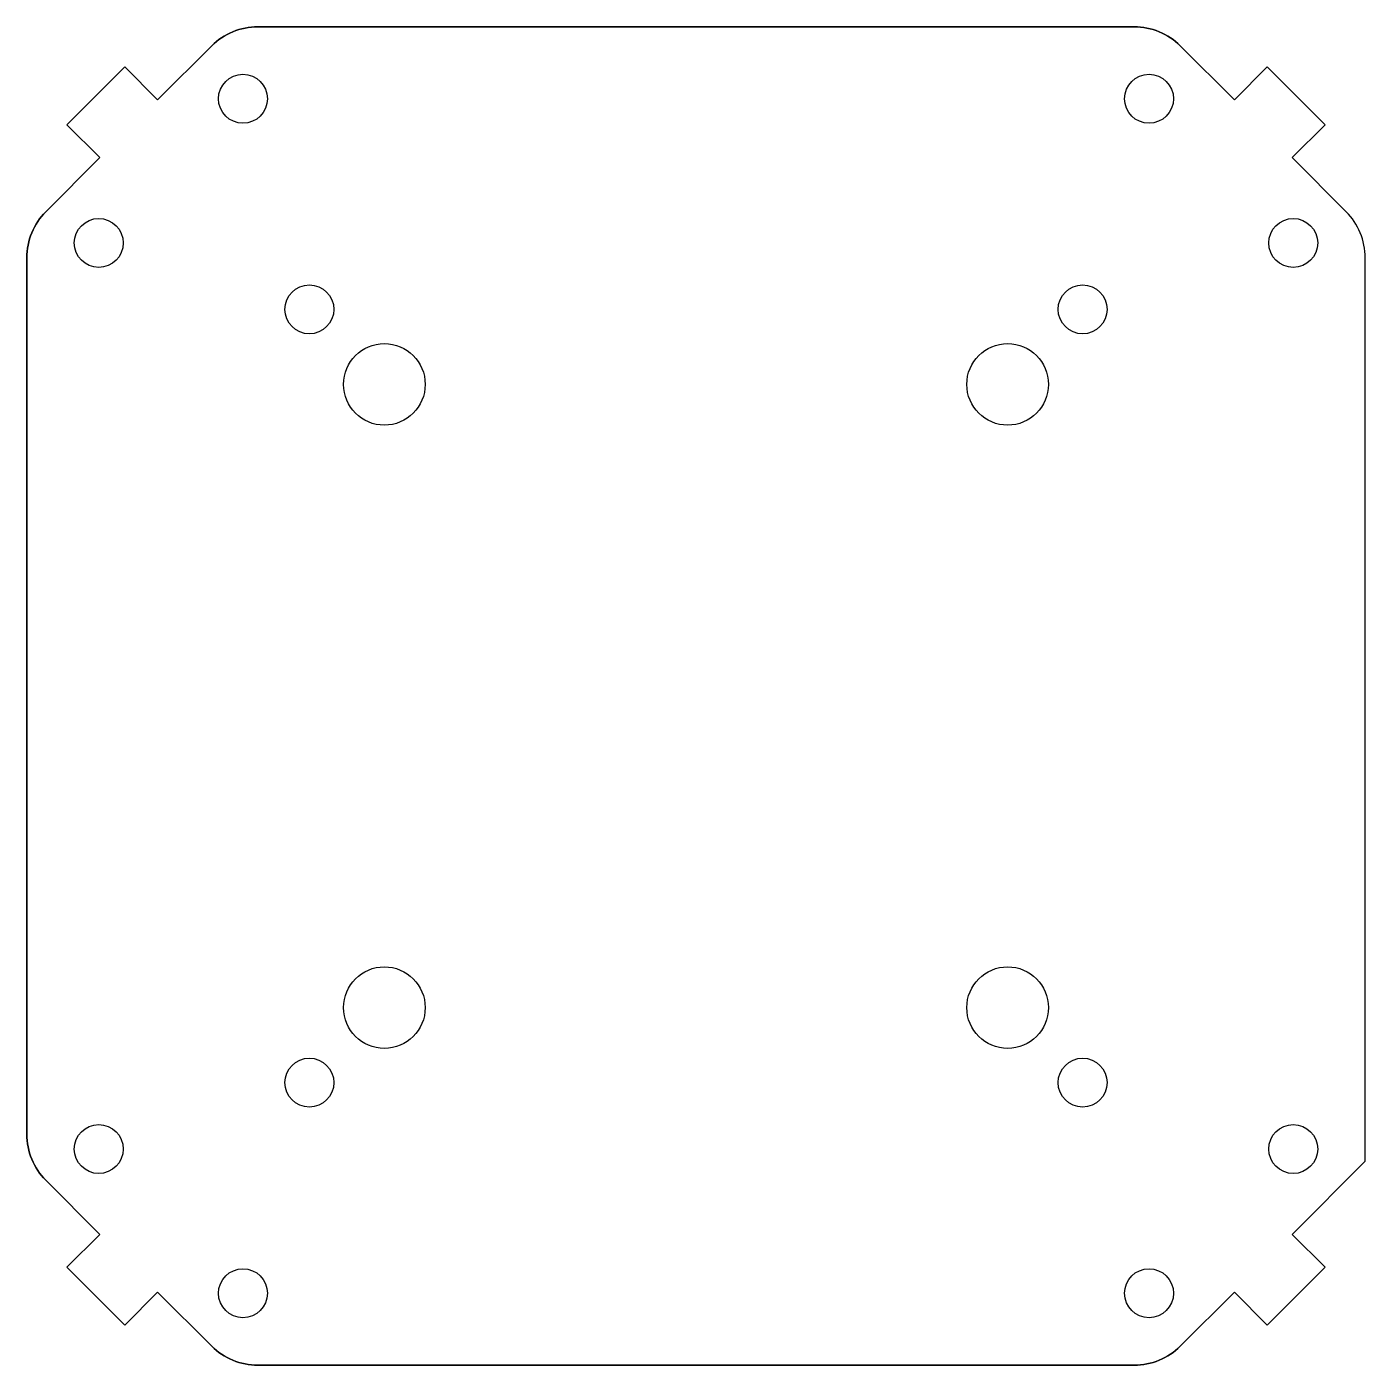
# Model space of a CAD drawing. Header units: millimetres. Extents: x -41 to 41, y -41 to 41.
import ezdxf

# ---------------------------------------------------------------- set-up
doc = ezdxf.new("R2010")
doc.units = ezdxf.units.MM

msp = doc.modelspace()

# ---------------------------------------------------------------- linework, layer by layer
for p, q in [((-38.537, 35.002), (-35.002, 38.537)), ((-35.002, 38.537), (-32.982, 36.518)), ((35.002, 38.537), (32.982, 36.518)), ((35.002, 38.537), (38.537, 35.002)), ((-38.537, 35.002), (-36.518, 32.982)), ((38.537, 35.002), (36.518, 32.982)), ((-38.537, -35.002), (-36.518, -32.982)), ((38.537, -35.002), (36.518, -32.982)), ((-38.537, -35.002), (-35.002, -38.537)), ((35.002, -38.537), (38.537, -35.002)), ((-35.002, -38.537), (-32.982, -36.518)), ((35.002, -38.537), (32.982, -36.518))]:
    msp.add_line(p, q)
msp.add_lwpolyline([(35.002, 38.537), (32.982, 36.518), (29.672, 39.828, 0.198912), (26.843, 41), (-26.843, 41, 0.198912), (-29.672, 39.828), (-32.982, 36.518), (-35.002, 38.537), (-38.537, 35.002), (-36.518, 32.982), (-39.828, 29.672, 0.198912), (-41, 26.843), (-41, -26.843, 0.198912), (-39.828, -29.672), (-36.518, -32.982), (-38.537, -35.002), (-35.002, -38.537), (-32.982, -36.518), (-29.672, -39.828, 0.198912), (-26.843, -41), (26.843, -41, 0.198912), (29.672, -39.828), (32.982, -36.518), (35.002, -38.537), (38.537, -35.002), (36.518, -32.982), (41, -28.5), (41, 26.843, 0.198912), (39.828, 29.672), (36.518, 32.982), (38.537, 35.002)], format="xyb", close=True)
for points in [[(-32.982, 36.518), (-29.672, 39.828, -0.198912), (-26.843, 41), (26.843, 41, -0.198912), (29.672, 39.828), (32.982, 36.518)], [(-36.518, -32.982), (-39.828, -29.672, -0.198912), (-41, -26.843), (-41, 26.843, -0.198912), (-39.828, 29.672), (-36.518, 32.982)], [(41, -28.5), (41, 26.843, 0.198912), (39.828, 29.672), (36.518, 32.982)], [(32.982, -36.518), (29.672, -39.828, -0.198912), (26.843, -41), (-26.843, -41, -0.198912), (-29.672, -39.828), (-32.982, -36.518)]]:
    msp.add_lwpolyline(points, format="xyb")
for centre, radius in [((-27.754, 36.593), 1.5), ((27.754, 36.593), 1.5), ((-36.593, 27.754), 1.5), ((36.593, 27.754), 1.5), ((-23.688, 23.688), 1.5), ((23.688, 23.688), 1.5), ((-19.092, 19.092), 2.5), ((19.092, 19.092), 2.5), ((-19.092, -19.092), 2.5), ((19.092, -19.092), 2.5), ((-23.688, -23.688), 1.5), ((23.688, -23.688), 1.5), ((-36.593, -27.754), 1.5), ((36.593, -27.754), 1.5), ((-27.754, -36.593), 1.5), ((27.754, -36.593), 1.5)]:
    msp.add_circle(centre, radius)

doc.saveas('drawing.dxf')
